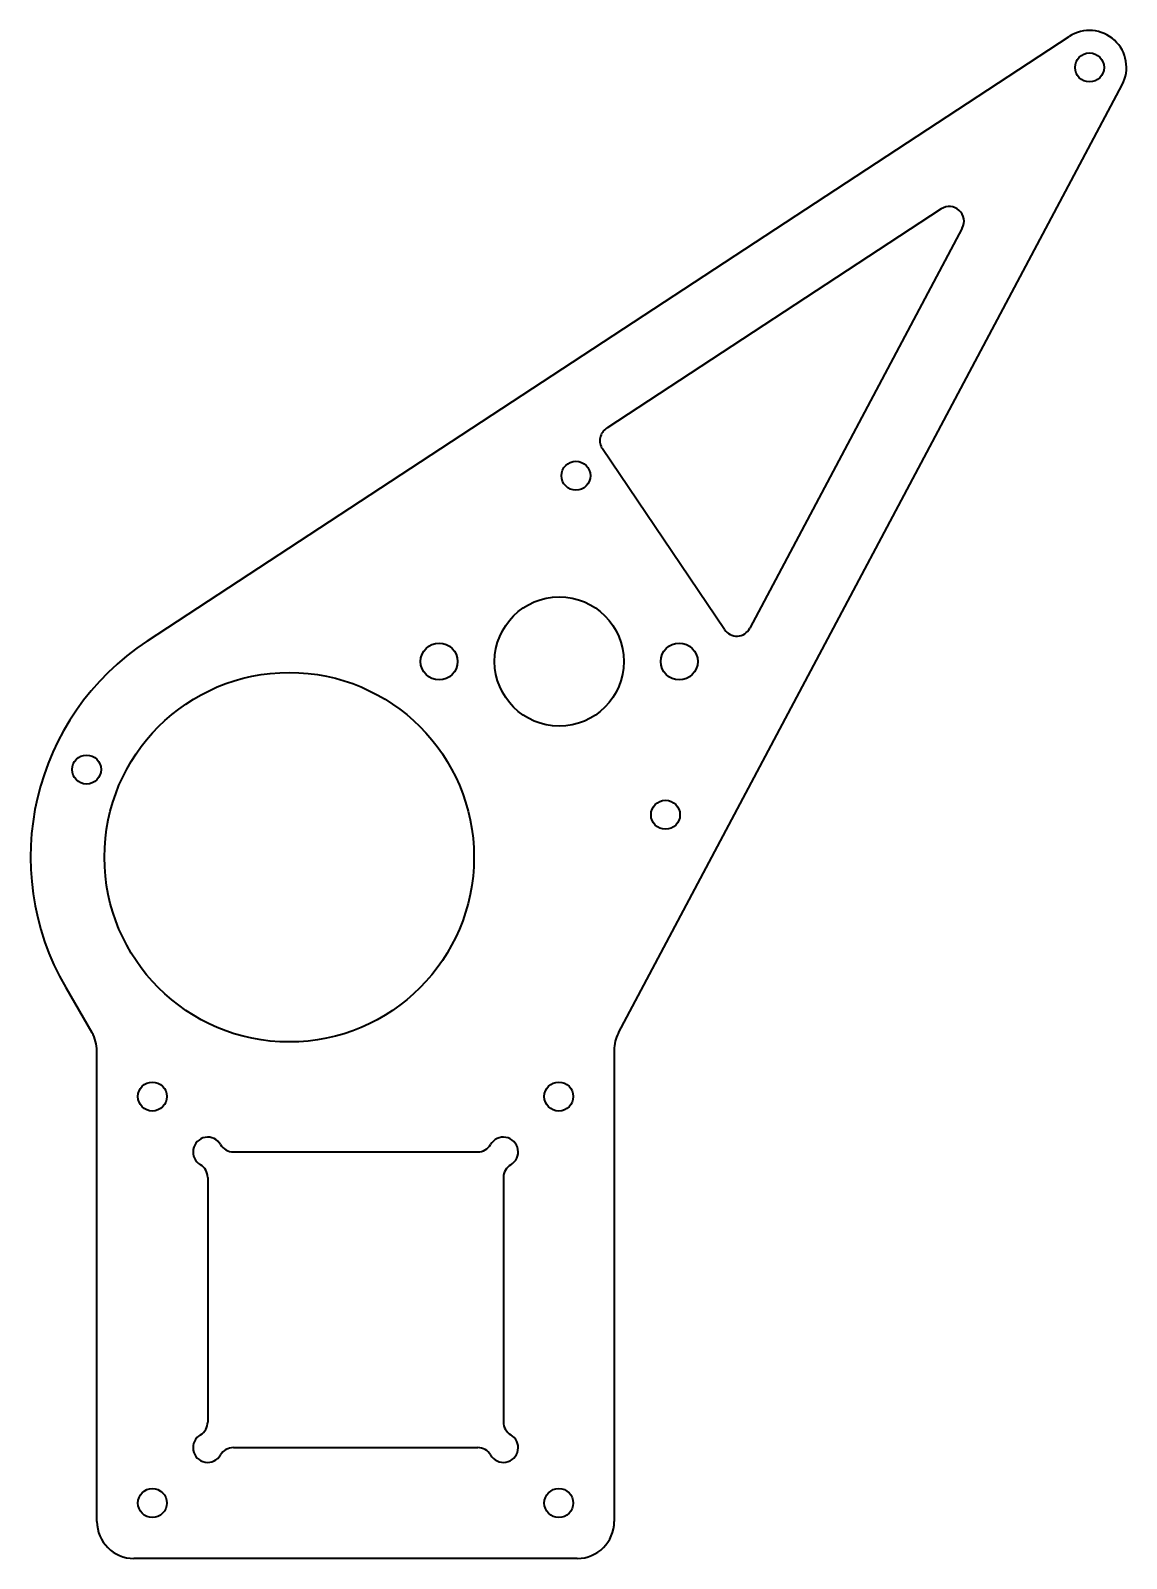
# Model space of a CAD drawing. Header units: inches. Extents: x -2.2 to 5.2, y -1.8 to 8.6.
import ezdxf

# ---------------------------------------------------------------- set-up
doc = ezdxf.new("R2010")
doc.units = ezdxf.units.IN
doc.header["$MEASUREMENT"] = 0
doc.layers.add('Visible', color=7, linetype='Continuous', lineweight=40)

msp = doc.modelspace()

# ---------------------------------------------------------------- linework, layer by layer
at = {"layer": 'Visible'}
for p, q in [((-1.408, 4.457), (4.829, 8.546)), ((1.779, 1.805), (5.187, 8.219)), ((3.962, 7.38), (1.699, 5.896)), ((4.105, 7.249), (2.668, 4.543)), ((2.496, 4.534), (1.671, 5.756)), ((-1.961, 2.113), (-1.784, 1.808)), ((-1.75, -1.5), (-1.75, 1.683)), ((1.75, 1.688), (1.75, -1.5)), ((-0.827, 1), (0.827, 1)), ((-1, 0.827), (-1, -0.827)), ((1, 0.827), (1, -0.827)), ((-0.827, -1), (0.827, -1)), ((1.5, -1.75), (-1.5, -1.75))]:
    msp.add_line(p, q, dxfattribs=at)
for centre, radius in [((4.966, 8.337), 0.098), ((1.491, 5.575), 0.098), ((1.378, 4.318), 0.437), ((0.565, 4.318), 0.125), ((2.19, 4.318), 0.125), ((-0.449, 2.994), 1.25), ((-1.82, 3.587), 0.098), ((2.097, 3.281), 0.098), ((-1.375, 1.375), 0.098), ((1.375, 1.375), 0.098), ((-1.375, -1.375), 0.098), ((1.375, -1.375), 0.098)]:
    msp.add_circle(centre, radius, dxfattribs=at)
for centre, radius, start, end in [((4.966, 8.337), 0.25, 332.0224, 123.2448), ((4.017, 7.296), 0.1, 332.0224, 123.2448), ((1.753, 5.812), 0.1, 123.2448, 214.0439), ((-0.449, 2.994), 1.75, 123.2448, 210.2151), ((2.579, 4.59), 0.1, 214.0439, 332.0224), ((-2, 1.683), 0.25, 0, 30.2151), ((2, 1.688), 0.25, 152.0224, 180), ((-1, 1), 0.1, 30, 240), ((-0.827, 1.1), 0.1, 210, 270), ((0.827, 1.1), 0.1, 270, 330), ((1, 1), 0.1, 300, 150), ((-1.1, 0.827), 0.1, 0, 60), ((1.1, 0.827), 0.1, 120, 180), ((-1.1, -0.827), 0.1, 300, 0), ((1.1, -0.827), 0.1, 180, 240), ((-1, -1), 0.1, 120, 330), ((1, -1), 0.1, 210, 60), ((-0.827, -1.1), 0.1, 90, 150), ((0.827, -1.1), 0.1, 30, 90), ((-1.5, -1.5), 0.25, 180, 270), ((1.5, -1.5), 0.25, 270, 0)]:
    msp.add_arc(centre, radius, start, end, dxfattribs=at)

doc.saveas('drawing.dxf')
